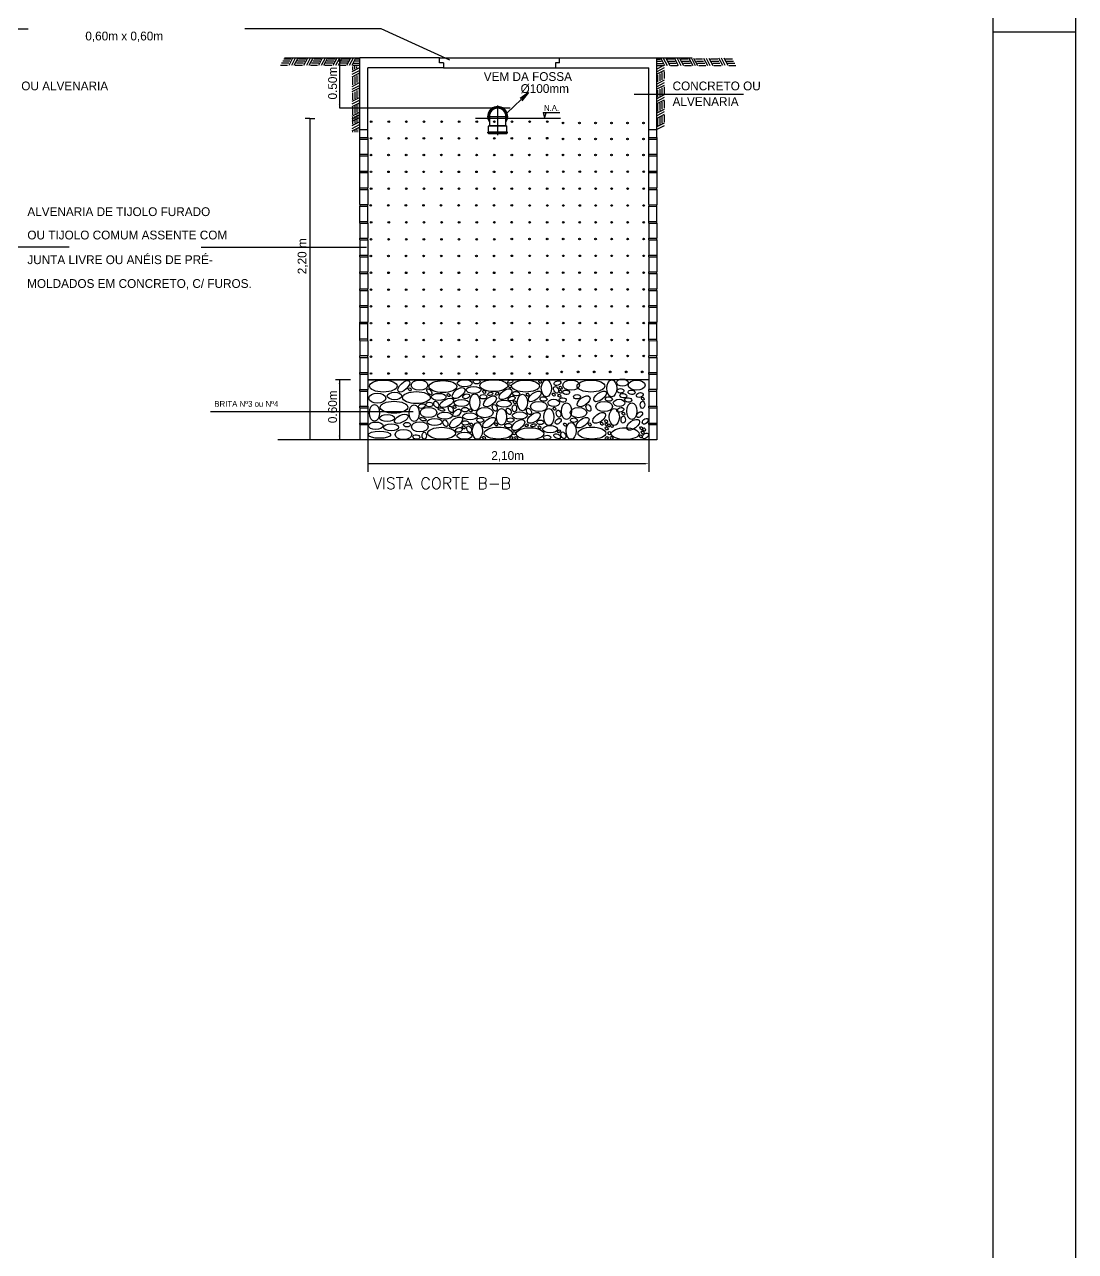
# Model space of a CAD drawing. Header units: millimetres. Extents: x 1111 to 1959, y -391 to -319.
# Drawn here: x 1503.47 to 1513, y -379.76 to -368.62 of the extents above; entities that cross this region are included whole.
import ezdxf

# ---------------------------------------------------------------- set-up
doc = ezdxf.new("R2010")
doc.units = ezdxf.units.MM
for name, pattern in [('CENTER', [2, 1.25, -0.25, 0.25, -0.25]), ('CONTINU', [0]), ('HIDDEN2', [4.7625, 3.175, -1.5875]), ('HIDDENX2', [0.75, 0.5, -0.25]), ('LS', [0.5, 0.25, -0.25])]:
    doc.linetypes.add(name, pattern=pattern)
for name, color, linetype in [('a-pem-08', 8, 'Continuous'), ('ALV', 5, 'Continuous'), ('CARIMBO', 2, 'Continuous'), ('CERCAD-1', 1, 'Continuous'), ('CERCAD-2', 7, 'Continuous'), ('CONEXAO_ESGOTO', 6, 'Continuous'), ('DETALLHES_CAIXAS', 3, 'Continuous'), ('GROSSA', 3, 'Continuous'), ('LINHA_SIMETRIA', 8, 'LS'), ('Peças sanitárias', 1, 'Continuous'), ('PORTAS', 2, 'Continuous'), ('TEXTO0', 7, 'Continuous'), ('TXT_0', 7, 'Continuous'), ('TXT_1', 2, 'Continuous')]:
    doc.layers.add(name, color=color, linetype=linetype)
doc.styles.add('ADITIVOCAD', font='ROMANS.shx')

# ---------------------------------------------------------------- blocks, each defined once
blk = doc.blocks.new('A$C70FF6A4E')
at = {"color": 8}
blk.add_circle((0.01, 0.01), 0.01, dxfattribs=at)
blk = doc.blocks.new('A$C423523D7')
at = {"color": 8}
for centre in [(-1.182, 0.177), (-0.962, 0.177), (-0.742, 0.177), (-0.522, 0.177), (-0.083, 0.177), (0.138, 0.177), (0.358, 0.177)]:
    blk.add_circle(centre, 0.01, dxfattribs=at)
blk.add_blockref('A$C70FF6A4E', (-0.312, 0.167))
blk = doc.blocks.new('A$C49C011D1')
blk.add_blockref('A$C423523D7', (1.192, -0.167))
blk = doc.blocks.new('A$C32DA5A29')
blk.add_blockref('A$C49C011D1', (0, 0))
blk = doc.blocks.new('A$C4F476D9A')
at = {"layer": 'Peças sanitárias', "linetype": 'CENTER'}
blk.add_solid([(0.083, 0.25), (0, 0.25), (0.042, 0)], dxfattribs=at)
blk = doc.blocks.new('A$C71DC0D8D')
blk.add_blockref('A$C4F476D9A', (0, 0))
blk = doc.blocks.new('A$C7BE56E5E')
blk.add_blockref('A$C71DC0D8D', (0, 0))
blk = doc.blocks.new('A$C667A0BA7')
at = {"rotation": 270}
blk.add_blockref('A$C7BE56E5E', (0, 0.083), dxfattribs=at)
blk = doc.blocks.new('A$C64D957A7')
at = {"rotation": 180}
blk.add_blockref('A$C667A0BA7', (0.25, 0.083), dxfattribs=at)
blk = doc.blocks.new('A$C1E29288D')
at = {"rotation": 90}
blk.add_blockref('A$C64D957A7', (0.083, 0), dxfattribs=at)
blk = doc.blocks.new('A$C61DD6B29')
at = {"xscale": 0.5, "yscale": 0.5, "zscale": 0.5, "rotation": 90}
blk.add_blockref('A$C64D957A7', (0.042, 0), dxfattribs=at)
blk = doc.blocks.new('A$C22A138B2')
at = {"color": 8}
blk.add_circle((0.01, 0.01), 0.01, dxfattribs=at)
blk = doc.blocks.new('A$C659C1EAA')
at = {"rotation": 180}
blk.add_blockref('A$C1E29288D', (0.083, 0.25), dxfattribs=at)
blk = doc.blocks.new('A$C11321B0A')
blk.add_line((0, 0), (0.089, 0))
blk = doc.blocks.new('A$C52C8562B')
at = {"color": 8}
for centre in [(0.05, 0.05), (1.15, 0.051), (2.25, 0.05), (3.35, 0.05), (5.55, 0.05), (6.65, 0.05), (7.75, 0.05), (8.847, 0.05), (9.952, 0.057), (11.053, 0.058)]:
    blk.add_circle(centre, 0.05, dxfattribs=at)
at = {"xscale": 5, "yscale": 5, "zscale": 5}
blk.add_blockref('A$C70FF6A4E', (4.4, 0), dxfattribs=at)
blk = doc.blocks.new('A$C38BB160F')
blk.add_blockref('A$C52C8562B', (0, 0))
blk = doc.blocks.new('A$C335C0337')
blk.add_line((0, 0.092), (0.048, 0))
blk = doc.blocks.new('A$C67143AF9')
blk.add_line((0, 0.081), (0.089, 0.081))
for p in [(0.013, 0.055), (0.027, 0.029), (0.041, 0)]:
    blk.add_blockref('A$C11321B0A', p)
blk = doc.blocks.new('A$C104B1F9D')
blk.add_blockref('A$C67143AF9', (0, 0))
blk = doc.blocks.new('A$C023C7444')
blk.add_blockref('A$C104B1F9D', (0, 0))
blk = doc.blocks.new('A$C48E47462')
blk.add_blockref('A$C023C7444', (0, 0))
blk = doc.blocks.new('A$C521C59AA')
blk.add_line((0, 0.092), (0.048, 0))
for p in [(0.031, 0), (0.065, 0)]:
    blk.add_blockref('A$C335C0337', p)
blk = doc.blocks.new('A$C130C3C6E')
blk.add_blockref('A$C521C59AA', (0, 0))
blk = doc.blocks.new('A$C38B56679')
blk.add_line((0, 0.094), (0.048, 0.002))
for p in [(0.033, 0), (0.065, 0.002)]:
    blk.add_blockref('A$C335C0337', p)
blk = doc.blocks.new('A$C310479E9')
at = {"layer": 'GROSSA', "linetype": 'Continuous', "ltscale": 5}
for p, q in [((0, 0.028), (0.073, 0.028)), ((0, 0.003), (0.083, 0.003)), ((0.001, 0.081), (0.045, 0.081)), ((0.001, 0.054), (0.057, 0.054)), ((0.046, 0.094), (0.094, 0.002)), ((0.079, 0.095), (0.127, 0.002)), ((0.126, 0.083), (0.215, 0.083)), ((0.398, 0.094), (0.446, 0.002))]:
    blk.add_line(p, q, dxfattribs=at)
for name, p in [('A$C335C0337', (0.112, 0.002)), ('A$C11321B0A', (0.14, 0.057)), ('A$C11321B0A', (0.153, 0.031)), ('A$C11321B0A', (0.167, 0.002)), ('A$C38B56679', (0.217, 0)), ('A$C67143AF9', (0.302, 0.002)), ('A$C335C0337', (0.429, 0.002)), ('A$C335C0337', (0.463, 0.002)), ('A$C104B1F9D', (0.48, 0.002)), ('A$C521C59AA', (0.583, 0.002)), ('A$C023C7444', (0.67, 0.002)), ('A$C130C3C6E', (0.769, 0.003)), ('A$C48E47462', (0.856, 0.002))]:
    blk.add_blockref(name, p, dxfattribs=at)
blk = doc.blocks.new('A$C42AA328A')
at = {"layer": 'PORTAS', "ltscale": 0.1}
for p, q in [((0, 0.176), (0.045, 0)), ((0, 0.176), (0.523, 0.176)), ((0.045, 0), (0.096, 0.171))]:
    blk.add_line(p, q, dxfattribs=at)
at = {"color": 2}
blk.add_text('N.A.', height=0.1831, dxfattribs=at).set_placement((0.027, 0.23))
blk = doc.blocks.new('*U145', base_point=(3423.3766, -18.2822))
at = {"linetype": 'Continuous'}
for p, q in [((3423.4309, -18.2322), (3423.3766, -18.2322)), ((3423.4309, -18.2322), (3423.4359, -18.2272)), ((3423.4309, -18.3322), (3423.4309, -18.2322)), ((3423.4359, -18.2272), (3423.4359, -18.3372)), ((3423.4709, -18.2272), (3423.4359, -18.2272)), ((3423.4709, -18.2222), (3423.4709, -18.2272)), ((3423.4759, -18.2222), (3423.4709, -18.2222)), ((3423.4709, -18.2272), (3423.4709, -18.3372)), ((3423.4759, -18.2272), (3423.4759, -18.2222)), ((3423.4809, -18.2272), (3423.4759, -18.2272)), ((3423.4759, -18.2272), (3423.4759, -18.3372)), ((3423.4809, -18.2272), (3423.4809, -18.3372)), ((3423.3766, -18.3322), (3423.4309, -18.3322)), ((3423.4309, -18.3322), (3423.4359, -18.3372)), ((3423.4709, -18.3372), (3423.4359, -18.3372)), ((3423.4709, -18.3422), (3423.4709, -18.3372)), ((3423.4759, -18.3422), (3423.4709, -18.3422)), ((3423.4759, -18.3372), (3423.4759, -18.3422)), ((3423.4809, -18.3372), (3423.4759, -18.3372)), ((3423.4809, -18.3372), (3423.4759, -18.3372))]:
    blk.add_line(p, q, dxfattribs=at)
for radius, start, end in [(0.06, 56.44269, 303.55731), (0.055, 65.38002, 294.61998), (0.05, 90, 270)]:
    blk.add_arc((3423.3766, -18.2822), radius, start, end, dxfattribs=at)
at = {"layer": 'LINHA_SIMETRIA'}
for p, q in [((3423.3766, -18.3451), (3423.3766, -18.2193)), ((3423.4902, -18.2822), (3423.311, -18.2822))]:
    blk.add_line(p, q, dxfattribs=at)

msp = doc.modelspace()

# ---------------------------------------------------------------- linework, layer by layer
for p, q in [((1507.232, -368.97), (1507.232, -368.926)), ((1507.232, -368.926), (1508.321, -368.926)), ((1507.268, -368.97), (1507.232, -368.97)), ((1507.268, -368.97), (1507.268, -369.016)), ((1508.285, -368.97), (1508.285, -369.016)), ((1508.321, -368.97), (1508.285, -368.97)), ((1508.321, -368.97), (1508.321, -368.926)), ((1508.321, -368.926), (1508.321, -368.926)), ((1507.268, -369.016), (1508.285, -369.016))]:
    msp.add_line(p, q)
at = {"color": 130}
msp.add_line((1508.328, -369.475), (1507.559, -369.475), dxfattribs=at)
at = {"color": 8}
for p, q in [((1506.509, -369.662), (1506.509, -369.647)), ((1506.583, -371.847), (1508.326, -371.847))]:
    msp.add_line(p, q, dxfattribs=at)
for centre in [(1508.049, -371.638), (1508.208, -371.638), (1508.049, -371.79), (1508.208, -371.79)]:
    msp.add_circle(centre, 0.00726, dxfattribs=at)
at = {"layer": 'a-pem-08'}
msp.add_line((1506.323, -369.379), (1507.873, -369.379), dxfattribs=at)
at = {"layer": 'ALV', "linetype": 'CONTINU'}
msp.add_line((1509.203, -372.391), (1505.765, -372.391), dxfattribs=at)
at = {"layer": 'CARIMBO'}
for p, q in [((1507.841, -369.427), (1508.038, -369.241)), ((1508.038, -369.241), (1507.962, -369.295)), ((1508.038, -369.241), (1507.979, -369.316))]:
    msp.add_line(p, q, dxfattribs=at)
at = {"layer": 'CERCAD-1'}
msp.add_lwpolyline([(1512.251, -390.141), (1449.251, -390.141), (1449.251, -347.241), (1512.251, -347.241)], close=True, dxfattribs=at)
at = {"layer": 'CERCAD-2'}
for p, q in [((1513.001, -346.491), (1513.001, -390.891)), ((1513.001, -368.691), (1512.251, -368.691))]:
    msp.add_line(p, q, dxfattribs=at)
at = {"layer": 'DETALLHES_CAIXAS'}
for p, q in [((1507.232, -368.926), (1506.509, -368.926)), ((1506.509, -369.574), (1506.509, -368.926)), ((1508.321, -368.926), (1509.203, -368.926)), ((1509.203, -369.574), (1509.203, -368.926)), ((1506.581, -369.574), (1506.581, -369.016)), ((1507.268, -369.016), (1506.581, -369.016)), ((1508.285, -369.016), (1509.131, -369.016)), ((1509.131, -369.574), (1509.131, -369.016)), ((1506.581, -369.574), (1506.581, -369.476)), ((1506.509, -369.574), (1506.581, -369.574)), ((1509.131, -369.574), (1509.203, -369.574))]:
    msp.add_line(p, q, dxfattribs=at)
at = {"layer": 'GROSSA', "linetype": 'Continuous', "ltscale": 5}
for p, q in [((1505.826, -368.926), (1506.507, -368.926)), ((1508.268, -368.926), (1509.524, -368.926)), ((1509.204, -368.975), (1509.258, -368.975)), ((1509.205, -368.937), (1509.237, -368.937)), ((1509.205, -368.956), (1509.246, -368.956)), ((1509.239, -368.927), (1509.273, -368.994)), ((1509.262, -368.927), (1509.297, -368.994)), ((1509.296, -368.935), (1509.361, -368.935)), ((1509.494, -368.927), (1509.529, -368.994)), ((1506.438, -369.049), (1506.507, -369.014)), ((1506.438, -369.097), (1506.505, -369.062)), ((1506.444, -369.037), (1506.444, -369.003)), ((1506.463, -369.027), (1506.463, -369.002)), ((1506.482, -369.018), (1506.482, -369.003)), ((1509.205, -368.994), (1509.266, -368.994)), ((1509.205, -369.024), (1509.251, -369)), ((1509.205, -369.071), (1509.272, -369.036)), ((1509.206, -369.341), (1509.272, -369.306)), ((1506.438, -369.367), (1506.505, -369.332)), ((1506.446, -369.379), (1506.446, -369.372)), ((1506.465, -369.379), (1506.465, -369.362)), ((1506.484, -369.379), (1506.484, -369.352)), ((1506.505, -369.379), (1506.505, -369.342)), ((1506.438, -369.501), (1506.505, -369.466)), ((1506.446, -369.513), (1506.446, -369.506)), ((1506.465, -369.513), (1506.465, -369.496)), ((1506.484, -369.513), (1506.484, -369.487)), ((1506.505, -369.513), (1506.505, -369.477)), ((1509.205, -369.573), (1509.272, -369.538)), ((1509.213, -369.538), (1509.213, -369.474)), ((1506.439, -369.588), (1506.505, -369.553)), ((1506.446, -369.6), (1506.446, -369.593)), ((1506.465, -369.6), (1506.465, -369.583)), ((1506.485, -369.6), (1506.485, -369.574)), ((1506.505, -369.6), (1506.505, -369.564))]:
    msp.add_line(p, q, dxfattribs=at)
at = {"layer": 'PORTAS', "ltscale": 0.1}
for p, q in [((1502.26, -368.661), (1503.498, -368.661)), ((1506.702, -368.661), (1505.464, -368.661)), ((1507.325, -368.947), (1506.702, -368.661)), ((1508.998, -369.256), (1509.989, -369.256)), ((1503.87, -370.643), (1502.371, -370.643)), ((1505.07, -370.643), (1506.57, -370.643)), ((1505.155, -372.134), (1506.991, -372.134))]:
    msp.add_line(p, q, dxfattribs=at)
at = {"layer": 'TEXTO0', "color": 8}
msp.add_line((1509.131, -371.847), (1506.581, -371.847), dxfattribs=at)
for centre in [(1508.352, -369.516), (1508.501, -369.516), (1508.647, -369.516), (1508.647, -369.516), (1508.647, -369.516), (1508.792, -369.516), (1508.792, -369.516), (1508.937, -369.516), (1508.937, -369.516), (1509.082, -369.516), (1508.352, -369.661), (1508.501, -369.661), (1508.647, -369.661), (1508.647, -369.661), (1508.647, -369.661), (1508.792, -369.661), (1508.792, -369.661), (1508.937, -369.661), (1508.937, -369.661), (1509.082, -369.661), (1506.609, -369.807), (1506.769, -369.807), (1506.929, -369.807), (1507.089, -369.807), (1507.408, -369.807), (1507.568, -369.807), (1507.728, -369.807), (1507.887, -369.807), (1508.047, -369.806), (1508.207, -369.806), (1508.352, -369.806), (1508.501, -369.806), (1508.647, -369.806), (1508.647, -369.806), (1508.647, -369.806), (1508.792, -369.806), (1508.792, -369.806), (1508.937, -369.806), (1508.937, -369.806), (1509.082, -369.806), (1507.886, -369.961), (1508.049, -369.959), (1508.209, -369.959), (1508.354, -369.959), (1508.504, -369.959), (1508.649, -369.959), (1508.649, -369.959), (1508.649, -369.959), (1508.794, -369.959), (1508.794, -369.959), (1508.939, -369.959), (1508.939, -369.959), (1509.084, -369.959), (1507.887, -370.112), (1508.049, -370.112), (1508.208, -370.112), (1508.354, -370.112), (1508.503, -370.112), (1508.648, -370.112), (1508.648, -370.112), (1508.648, -370.112), (1508.793, -370.112), (1508.793, -370.112), (1508.938, -370.112), (1508.938, -370.112), (1509.084, -370.112), (1507.887, -370.264), (1508.049, -370.265), (1508.209, -370.265), (1508.354, -370.265), (1508.504, -370.265), (1508.649, -370.265), (1508.649, -370.265), (1508.649, -370.265), (1508.794, -370.265), (1508.794, -370.265), (1508.939, -370.265), (1508.939, -370.265), (1509.084, -370.265), (1508.049, -370.417), (1508.208, -370.417), (1508.354, -370.417), (1508.503, -370.417), (1508.648, -370.417), (1508.648, -370.417), (1508.648, -370.417), (1508.793, -370.417), (1508.793, -370.417), (1508.938, -370.417), (1508.938, -370.417), (1509.084, -370.417), (1507.887, -370.569), (1508.048, -370.57), (1508.208, -370.57), (1508.353, -370.57), (1508.502, -370.57), (1508.647, -370.57), (1508.647, -370.57), (1508.647, -370.57), (1508.793, -370.57), (1508.793, -370.57), (1508.938, -370.57), (1508.938, -370.57), (1509.083, -370.57), (1507.887, -370.722), (1508.049, -370.722), (1508.209, -370.722), (1508.354, -370.722), (1508.504, -370.722), (1508.649, -370.722), (1508.649, -370.722), (1508.649, -370.722), (1508.794, -370.722), (1508.794, -370.722), (1508.939, -370.722), (1508.939, -370.722), (1509.084, -370.722), (1507.887, -370.874), (1508.048, -370.875), (1508.208, -370.875), (1508.353, -370.875), (1508.502, -370.875), (1508.647, -370.875), (1508.647, -370.875), (1508.647, -370.875), (1508.792, -370.875), (1508.792, -370.875), (1508.938, -370.875), (1508.938, -370.875), (1509.083, -370.875), (1507.887, -371.026), (1508.049, -371.027), (1508.209, -371.027), (1508.354, -371.027), (1508.504, -371.027), (1508.649, -371.027), (1508.649, -371.027), (1508.649, -371.027), (1508.794, -371.027), (1508.794, -371.027), (1508.939, -371.027), (1508.939, -371.027), (1509.084, -371.027), (1508.049, -371.18), (1508.209, -371.18), (1508.354, -371.18), (1508.504, -371.18), (1508.649, -371.18), (1508.649, -371.18), (1508.649, -371.18), (1508.794, -371.18), (1508.794, -371.18), (1508.939, -371.18), (1508.939, -371.18), (1509.084, -371.18), (1508.049, -371.333), (1508.209, -371.332), (1508.354, -371.332), (1508.504, -371.332), (1508.649, -371.332), (1508.649, -371.332), (1508.649, -371.332), (1508.794, -371.332), (1508.794, -371.332), (1508.939, -371.332), (1508.939, -371.332), (1509.084, -371.332), (1508.049, -371.485), (1508.208, -371.485), (1508.354, -371.485), (1508.503, -371.485), (1508.648, -371.485), (1508.648, -371.485), (1508.648, -371.485), (1508.793, -371.485), (1508.793, -371.485), (1508.938, -371.485), (1508.938, -371.485), (1509.084, -371.485), (1508.354, -371.63), (1508.503, -371.63), (1508.648, -371.63), (1508.648, -371.63), (1508.648, -371.63), (1508.793, -371.63), (1508.793, -371.63), (1508.938, -371.63), (1508.938, -371.63), (1509.084, -371.63), (1508.34, -371.775), (1508.489, -371.775), (1508.635, -371.775), (1508.635, -371.775), (1508.635, -371.775), (1508.78, -371.775), (1508.78, -371.775), (1508.925, -371.775), (1508.925, -371.775), (1509.07, -371.775)]:
    msp.add_circle(centre, 0.00726, dxfattribs=at)
for centre, major_axis, ratio in [((1506.722, -371.904), (0.126, 0), 0.428568), ((1506.908, -371.906), (0.0493, 0.0469), 0.470562), ((1507.05, -371.896), (0.0761, 0), 0.604603), ((1507.262, -371.908), (0.126, 0), 0.428568), ((1507.46, -371.878), (0.0681, 0), 0.470562), ((1507.568, -371.864), (0.032, 0), 0.6243), ((1507.724, -371.899), (0.126, 0), 0.428568), ((1507.874, -371.863), (-0.0235, -0.0078), 0.526659), ((1508.012, -371.904), (-0.126, 0), 0.428568), ((1508.145, -371.865), (-0.0095, 0.0126), 0.720979), ((1508.201, -371.924), (0, 0.0761), 0.604603), ((1508.301, -371.877), (-0.0304, -0.0101), 0.6243), ((1508.426, -371.896), (0.0761, 0), 0.604603), ((1508.605, -371.904), (-0.126, 0), 0.428568), ((1508.794, -371.924), (0, 0.0761), 0.604603), ((1508.891, -371.872), (-0.0528, 0), 0.606527), ((1509.02, -371.896), (0.0761, 0), 0.604603), ((1506.667, -372.014), (0.0761, 0), 0.604603), ((1506.824, -371.994), (0.0661, 0), 0.515142), ((1507.022, -372.008), (0.126, 0), 0.428568), ((1506.961, -371.934), (0.0095, -0.0126), 0.720979), ((1507.138, -371.955), (0.0188, -0.025), 0.518695), ((1507.224, -372.002), (0.0681, 0), 0.470562), ((1507.314, -371.986), (0.0095, -0.0126), 0.720979), ((1507.405, -371.967), (0.0545, 0.0408), 0.520687), ((1507.474, -371.997), (0.0304, 0.0101), 0.6243), ((1507.541, -371.939), (0.0681, 0), 0.470562), ((1507.552, -372.051), (0, -0.0761), 0.604603), ((1507.629, -372.001), (0.032, 0), 0.6243), ((1507.637, -371.956), (0.0095, -0.0126), 0.720979), ((1507.689, -372.042), (0.0545, 0.0408), 0.520687), ((1507.692, -371.975), (0.0235, 0.0078), 0.526659), ((1507.754, -371.974), (0.0111, 0.0111), 0.720979), ((1507.83, -371.978), (0.0545, 0.0408), 0.520687), ((1507.868, -371.906), (-0.0095, 0.0126), 0.720979), ((1507.926, -371.973), (-0.0319, 0.0028), 0.6243), ((1507.983, -372.052), (0, 0.0761), 0.604603), ((1508.032, -371.983), (-0.0095, 0.0126), 0.720979), ((1508.095, -371.998), (-0.0545, -0.0408), 0.470562), ((1508.268, -371.981), (-0.0095, 0.0126), 0.720979), ((1508.289, -371.938), (-0.014, 0.0288), 0.6243), ((1508.319, -371.992), (-0.0095, 0.0126), 0.720979), ((1508.33, -371.919), (-0.0095, 0.0126), 0.720979), ((1508.329, -371.955), (-0.0095, 0.0126), 0.720979), ((1508.38, -371.96), (-0.0319, 0.0028), 0.6243), ((1508.479, -372.001), (0.032, 0), 0.6243), ((1508.539, -372.042), (0.0545, 0.0408), 0.520687), ((1508.688, -371.998), (-0.0545, -0.0408), 0.470562), ((1508.873, -371.947), (-0.0319, 0.0028), 0.6243), ((1508.899, -371.991), (-0.0319, 0.0028), 0.6243), ((1508.974, -371.96), (-0.0319, 0.0028), 0.6243), ((1509.048, -371.985), (-0.0304, -0.0101), 0.6243), ((1506.642, -372.146), (0, -0.0761), 0.604603), ((1506.818, -372.096), (0.126, 0), 0.428568), ((1507.002, -372.15), (0, -0.0761), 0.604603), ((1507.071, -372.085), (0.0304, 0.0101), 0.6243), ((1507.132, -372.144), (0.0761, 0), 0.604603), ((1507.139, -372.071), (0.032, 0), 0.6243), ((1507.202, -372.07), (0.014, -0.0288), 0.6243), ((1507.297, -372.056), (0.0609, 0.0304), 0.470562), ((1507.334, -372.115), (0.014, -0.0288), 0.6243), ((1507.368, -372.093), (0.0095, -0.0126), 0.720979), ((1507.431, -372.057), (0.0681, 0), 0.470562), ((1507.464, -372.118), (0.032, 0), 0.6243), ((1507.643, -372.145), (0.0761, 0), 0.604603), ((1507.733, -372.102), (0.014, -0.0288), 0.6243), ((1507.816, -372.064), (0.0681, 0), 0.470562), ((1507.859, -372.133), (-0.014, 0.0288), 0.6243), ((1507.886, -372.017), (-0.0304, -0.0101), 0.6243), ((1507.911, -372.106), (-0.0007, -0.032), 0.6243), ((1507.914, -372.051), (-0.0095, 0.0126), 0.720979), ((1508.043, -372.133), (-0.014, 0.0288), 0.6243), ((1508.132, -372.089), (-0.0761, 0), 0.604603), ((1508.175, -372.022), (-0.0319, 0.0028), 0.6243), ((1508.268, -372.056), (-0.0528, 0), 0.606527), ((1508.275, -372.11), (-0.0095, 0.0126), 0.720979), ((1508.35, -372.03), (-0.0319, 0.0028), 0.6243), ((1508.383, -372.131), (0, -0.0761), 0.604603), ((1508.493, -372.145), (0.0761, 0), 0.604603), ((1508.583, -372.102), (0.014, -0.0288), 0.6243), ((1508.726, -372.089), (-0.0761, 0), 0.604603), ((1508.768, -372.022), (-0.0319, 0.0028), 0.6243), ((1508.861, -372.056), (-0.0528, 0), 0.606527), ((1508.872, -372.12), (-0.0304, -0.0101), 0.6243), ((1508.943, -372.03), (-0.0319, 0.0028), 0.6243), ((1508.977, -372.131), (0, -0.0761), 0.604603), ((1509.073, -372.074), (-0.0007, -0.032), 0.6243), ((1509.076, -372.019), (-0.0095, 0.0126), 0.720979), ((1506.756, -372.194), (0.0681, 0), 0.470562), ((1506.885, -372.201), (0.0609, 0.0304), 0.470562), ((1507.188, -372.23), (0.0681, 0), 0.470562), ((1507.28, -372.173), (0.0681, 0), 0.470562), ((1507.285, -372.241), (0.014, -0.0288), 0.6243), ((1507.381, -372.234), (0.0545, 0.0408), 0.520687), ((1507.508, -372.179), (0.0681, 0), 0.470562), ((1507.514, -372.125), (0.0095, -0.0126), 0.720979), ((1507.601, -372.213), (0.0319, -0.0028), 0.6243), ((1507.681, -372.236), (0.0545, 0.0408), 0.470562), ((1507.793, -372.183), (0, -0.0761), 0.604603), ((1507.875, -372.212), (-0.032, 0), 0.6243), ((1507.946, -372.257), (-0.0545, -0.0408), 0.520687), ((1507.96, -372.171), (-0.0681, 0), 0.470562), ((1508.087, -372.193), (-0.0545, -0.0408), 0.520687), ((1508.147, -372.233), (-0.032, 0), 0.6243), ((1508.224, -372.184), (0, 0.0761), 0.604603), ((1508.308, -372.223), (-0.0238, -0.0214), 0.6243), ((1508.312, -372.154), (-0.0078, 0.0311), 0.6243), ((1508.451, -372.213), (0.0319, -0.0028), 0.6243), ((1508.53, -372.236), (0.0545, 0.0408), 0.470562), ((1508.68, -372.193), (-0.0545, -0.0408), 0.520687), ((1508.743, -372.224), (0.0095, -0.0126), 0.720979), ((1508.817, -372.184), (0, 0.0761), 0.604603), ((1508.898, -372.209), (-0.0007, -0.032), 0.6243), ((1508.9, -372.155), (-0.0095, 0.0126), 0.720979), ((1508.988, -372.255), (-0.0545, -0.0408), 0.520687), ((1509.046, -372.163), (-0.0238, -0.0214), 0.6243), ((1509.098, -372.223), (-0.0238, -0.0214), 0.6243), ((1506.687, -372.346), (0.102, 0), 0.31339), ((1506.653, -372.264), (0.0661, 0), 0.515142), ((1506.792, -372.278), (0.0681, 0), 0.470562), ((1506.904, -372.343), (0.0761, 0), 0.604603), ((1506.936, -372.254), (0.032, 0), 0.6243), ((1507.052, -372.274), (0.0761, 0), 0.604603), ((1507.093, -372.355), (0, -0.032), 0.6243), ((1507.25, -372.332), (0.126, 0), 0.428568), ((1507.407, -372.301), (0.0304, 0.0101), 0.6243), ((1507.458, -372.355), (0.0681, 0), 0.470562), ((1507.465, -372.238), (0.032, 0), 0.6243), ((1507.451, -372.278), (0.0095, -0.0126), 0.720979), ((1507.5, -372.296), (0.014, -0.0288), 0.6243), ((1507.521, -372.254), (0.0095, -0.0126), 0.720979), ((1507.575, -372.311), (0, -0.0761), 0.604603), ((1507.764, -372.331), (0.126, 0), 0.428568), ((1507.744, -372.252), (0.0095, -0.0126), 0.720979), ((1507.855, -372.263), (-0.032, 0), 0.6243), ((1507.909, -372.332), (0.0031, -0.0154), 0.720979), ((1508.052, -372.336), (-0.126, 0), 0.428568), ((1508.022, -372.261), (-0.0111, -0.0111), 0.720979), ((1508.084, -372.26), (-0.0235, -0.0078), 0.526659), ((1508.139, -372.278), (-0.0095, 0.0126), 0.720979), ((1508.235, -372.295), (-0.0681, 0), 0.470562), ((1508.316, -372.314), (-0.0111, -0.0111), 0.720979), ((1508.354, -372.35), (-0.014, 0.0288), 0.6243), ((1508.37, -372.254), (0.0095, -0.0126), 0.720979), ((1508.425, -372.311), (0, -0.0761), 0.604603), ((1508.614, -372.331), (0.126, 0), 0.428568), ((1508.594, -372.252), (0.0095, -0.0126), 0.720979), ((1508.704, -372.246), (0.0095, -0.0126), 0.720979), ((1508.746, -372.253), (0.0095, -0.0126), 0.720979), ((1508.747, -372.288), (0.0095, -0.0126), 0.720979), ((1508.768, -372.261), (0.0095, -0.0126), 0.720979), ((1508.773, -372.332), (0.0031, -0.0154), 0.720979), ((1508.795, -372.265), (0.0095, -0.0126), 0.720979), ((1508.916, -372.336), (-0.126, 0), 0.428568), ((1509.063, -372.287), (0.0095, -0.0126), 0.720979), ((1509.075, -372.327), (0.0095, -0.0126), 0.720979), ((1509.1, -372.356), (-0.0238, -0.0214), 0.6243), ((1509.087, -372.298), (0.0095, -0.0126), 0.720979), ((1507.021, -372.366), (0.0319, -0.0024), 0.6243), ((1507.635, -372.374), (-0.0095, 0.0126), 0.720979), ((1507.882, -372.376), (-0.0111, -0.0111), 0.720979), ((1507.927, -372.376), (-0.0095, 0.0126), 0.720979), ((1508.208, -372.37), (-0.032, 0), 0.6243), ((1508.299, -372.359), (-0.0293, 0.013), 0.6243), ((1508.747, -372.376), (-0.0111, -0.0111), 0.720979), ((1508.792, -372.376), (-0.0095, 0.0126), 0.720979), ((1509.058, -372.361), (0.0095, -0.0126), 0.720979)]:
    msp.add_ellipse(centre, major_axis=major_axis, ratio=ratio, dxfattribs=at)
for centre, major_axis, ratio, start_param, end_param in [((1507.249, -372.115), (-0.0293, 0.0085), 0.439701, -3.141592653589793, 3.141592653589793), ((1507.081, -372.205), (-0.0293, 0.0085), 0.439701, -3.141592653589793, 3.141592653589793), ((1507.389, -372.148), (0.0328, 0.0281), 0.5818, -1.570796, 4.712389)]:
    msp.add_ellipse(centre, major_axis=major_axis, ratio=ratio, start_param=start_param, end_param=end_param, dxfattribs=at)
at = {"layer": 'TXT_0', "linetype": 'ByBlock'}
for p, q in [((1506.323, -368.926), (1506.323, -369.379)), ((1506.055, -369.476), (1506.012, -369.476)), ((1506.055, -369.476), (1506.055, -372.391)), ((1506.055, -369.476), (1506.099, -369.476)), ((1506.424, -371.847), (1506.289, -371.847)), ((1506.323, -371.847), (1506.323, -372.391)), ((1506.581, -372.391), (1506.581, -372.681)), ((1509.131, -372.391), (1509.131, -372.608)), ((1509.094, -372.608), (1506.581, -372.608)), ((1509.131, -372.608), (1509.131, -372.681))]:
    msp.add_line(p, q, dxfattribs=at)
at = {"layer": 'TXT_0', "linetype": 'HIDDEN2', "ltscale": 0.5}
for p, q in [((1506.509, -369.647), (1506.509, -369.574)), ((1506.509, -369.647), (1506.581, -369.647)), ((1506.581, -369.647), (1506.581, -369.574)), ((1506.581, -369.647), (1506.581, -369.662)), ((1509.131, -369.647), (1509.131, -369.574)), ((1509.131, -369.647), (1509.203, -369.647)), ((1509.131, -369.662), (1509.131, -369.647)), ((1509.203, -369.647), (1509.203, -369.574)), ((1509.203, -369.647), (1509.203, -369.662)), ((1506.509, -369.8), (1506.509, -369.662)), ((1506.509, -369.662), (1506.581, -369.662)), ((1506.581, -369.662), (1506.581, -369.8)), ((1509.131, -369.8), (1509.131, -369.662)), ((1509.131, -369.662), (1509.203, -369.662)), ((1509.203, -369.662), (1509.203, -369.8)), ((1506.509, -369.8), (1506.509, -369.772)), ((1506.509, -369.814), (1506.509, -369.8)), ((1506.509, -369.8), (1506.581, -369.8)), ((1506.509, -369.953), (1506.509, -369.814)), ((1506.509, -369.814), (1506.581, -369.814)), ((1506.581, -369.772), (1506.581, -369.8)), ((1506.581, -369.8), (1506.581, -369.814)), ((1506.581, -369.814), (1506.581, -369.952)), ((1509.131, -369.8), (1509.131, -369.772)), ((1509.131, -369.814), (1509.131, -369.8)), ((1509.131, -369.8), (1509.203, -369.8)), ((1509.131, -369.814), (1509.203, -369.814)), ((1509.131, -369.953), (1509.131, -369.814)), ((1509.203, -369.772), (1509.203, -369.8)), ((1509.203, -369.8), (1509.203, -369.814)), ((1509.203, -369.814), (1509.203, -369.952)), ((1506.509, -369.967), (1506.509, -369.953)), ((1506.509, -369.953), (1506.581, -369.953)), ((1506.509, -370.105), (1506.509, -369.967)), ((1506.509, -369.967), (1506.581, -369.967)), ((1506.581, -369.953), (1506.581, -369.967)), ((1506.581, -369.967), (1506.581, -370.105)), ((1509.131, -369.953), (1509.203, -369.953)), ((1509.131, -369.967), (1509.131, -369.953)), ((1509.131, -370.105), (1509.131, -369.967)), ((1509.131, -369.967), (1509.203, -369.967)), ((1509.203, -369.953), (1509.203, -369.967)), ((1509.203, -369.967), (1509.203, -370.105)), ((1506.509, -370.12), (1506.509, -370.105)), ((1506.509, -370.105), (1506.581, -370.105)), ((1506.509, -370.257), (1506.509, -370.12)), ((1506.509, -370.12), (1506.581, -370.12)), ((1506.581, -370.12), (1506.581, -370.105)), ((1506.581, -370.12), (1506.581, -370.258)), ((1509.131, -370.105), (1509.203, -370.105)), ((1509.131, -370.12), (1509.131, -370.105)), ((1509.131, -370.12), (1509.203, -370.12)), ((1509.131, -370.257), (1509.131, -370.12)), ((1509.203, -370.12), (1509.203, -370.105)), ((1509.203, -370.12), (1509.203, -370.258)), ((1506.509, -370.257), (1506.509, -370.272)), ((1506.581, -370.258), (1506.509, -370.258)), ((1506.509, -370.411), (1506.509, -370.272)), ((1506.509, -370.272), (1506.581, -370.272)), ((1506.581, -370.272), (1506.581, -370.258)), ((1506.581, -370.411), (1506.581, -370.272)), ((1509.131, -370.257), (1509.203, -370.258)), ((1509.131, -370.257), (1509.131, -370.272)), ((1509.131, -370.411), (1509.131, -370.272)), ((1509.131, -370.272), (1509.203, -370.272)), ((1509.203, -370.272), (1509.203, -370.258)), ((1509.203, -370.411), (1509.203, -370.272)), ((1506.509, -370.425), (1506.509, -370.411)), ((1506.509, -370.411), (1506.581, -370.411)), ((1506.509, -370.425), (1506.509, -370.563)), ((1506.509, -370.425), (1506.581, -370.425)), ((1506.581, -370.425), (1506.581, -370.411)), ((1506.581, -370.411), (1506.581, -370.411)), ((1506.581, -370.425), (1506.581, -370.563)), ((1509.131, -370.411), (1509.203, -370.411)), ((1509.131, -370.425), (1509.131, -370.411)), ((1509.131, -370.425), (1509.131, -370.563)), ((1509.131, -370.425), (1509.203, -370.425)), ((1509.203, -370.411), (1509.203, -370.411)), ((1509.203, -370.425), (1509.203, -370.411)), ((1509.203, -370.425), (1509.203, -370.563)), ((1506.509, -370.578), (1506.509, -370.563)), ((1506.509, -370.563), (1506.581, -370.563)), ((1506.509, -370.578), (1506.509, -370.716)), ((1506.509, -370.578), (1506.581, -370.578)), ((1506.581, -370.578), (1506.581, -370.563)), ((1506.581, -370.578), (1506.581, -370.716)), ((1509.131, -370.563), (1509.203, -370.563)), ((1509.131, -370.578), (1509.131, -370.563)), ((1509.131, -370.578), (1509.131, -370.716)), ((1509.131, -370.578), (1509.203, -370.578)), ((1509.203, -370.578), (1509.203, -370.563)), ((1509.203, -370.578), (1509.203, -370.716)), ((1506.509, -370.731), (1506.509, -370.716)), ((1506.509, -370.716), (1506.581, -370.716)), ((1506.509, -370.731), (1506.509, -370.868)), ((1506.509, -370.731), (1506.581, -370.731)), ((1506.581, -370.716), (1506.581, -370.73)), ((1506.581, -370.731), (1506.581, -370.868)), ((1509.131, -370.716), (1509.203, -370.716)), ((1509.131, -370.731), (1509.131, -370.716)), ((1509.131, -370.731), (1509.131, -370.868)), ((1509.131, -370.731), (1509.203, -370.731)), ((1509.203, -370.716), (1509.203, -370.73)), ((1509.203, -370.731), (1509.203, -370.868)), ((1506.509, -370.883), (1506.509, -370.868)), ((1506.509, -370.868), (1506.581, -370.868)), ((1506.581, -370.883), (1506.581, -370.868)), ((1509.131, -370.868), (1509.203, -370.868)), ((1509.131, -370.883), (1509.131, -370.868)), ((1509.203, -370.883), (1509.203, -370.868)), ((1506.509, -370.883), (1506.509, -371.021)), ((1506.509, -370.883), (1506.581, -370.883)), ((1506.581, -370.883), (1506.581, -371.021)), ((1509.131, -370.883), (1509.131, -371.021)), ((1509.131, -370.883), (1509.203, -370.883)), ((1509.203, -370.883), (1509.203, -371.021)), ((1506.509, -371.035), (1506.509, -371.021)), ((1506.509, -371.021), (1506.581, -371.021)), ((1506.509, -371.035), (1506.509, -371.173)), ((1506.509, -371.035), (1506.581, -371.035)), ((1506.581, -371.035), (1506.581, -371.021)), ((1506.581, -371.035), (1506.581, -371.174)), ((1509.131, -371.021), (1509.203, -371.021)), ((1509.131, -371.035), (1509.131, -371.021)), ((1509.131, -371.035), (1509.131, -371.173)), ((1509.131, -371.035), (1509.203, -371.035)), ((1509.203, -371.035), (1509.203, -371.021)), ((1509.203, -371.035), (1509.203, -371.174)), ((1506.509, -371.187), (1506.509, -371.173)), ((1506.509, -371.173), (1506.581, -371.173)), ((1506.509, -371.187), (1506.509, -371.325)), ((1506.509, -371.187), (1506.581, -371.187)), ((1506.581, -371.173), (1506.581, -371.187)), ((1506.581, -371.187), (1506.581, -371.325)), ((1509.131, -371.187), (1509.131, -371.173)), ((1509.131, -371.173), (1509.203, -371.173)), ((1509.131, -371.187), (1509.131, -371.325)), ((1509.131, -371.187), (1509.203, -371.187)), ((1509.203, -371.173), (1509.203, -371.187)), ((1509.203, -371.187), (1509.203, -371.325)), ((1506.509, -371.339), (1506.509, -371.325)), ((1506.509, -371.325), (1506.581, -371.325)), ((1506.581, -371.339), (1506.509, -371.339)), ((1506.509, -371.477), (1506.509, -371.34)), ((1506.581, -371.339), (1506.581, -371.325)), ((1506.581, -371.477), (1506.581, -371.339)), ((1509.131, -371.339), (1509.131, -371.325)), ((1509.131, -371.325), (1509.203, -371.325)), ((1509.203, -371.339), (1509.131, -371.339)), ((1509.131, -371.477), (1509.131, -371.34)), ((1509.203, -371.339), (1509.203, -371.325)), ((1509.203, -371.477), (1509.203, -371.339)), ((1506.509, -371.491), (1506.509, -371.477)), ((1506.581, -371.477), (1506.509, -371.477)), ((1506.509, -371.491), (1506.509, -371.63)), ((1506.509, -371.491), (1506.581, -371.492)), ((1506.581, -371.477), (1506.581, -371.477)), ((1506.581, -371.492), (1506.581, -371.477)), ((1506.581, -371.492), (1506.581, -371.63)), ((1509.131, -371.477), (1509.203, -371.477)), ((1509.131, -371.491), (1509.131, -371.477)), ((1509.131, -371.491), (1509.131, -371.63)), ((1509.131, -371.491), (1509.203, -371.492)), ((1509.203, -371.477), (1509.203, -371.477)), ((1509.203, -371.492), (1509.203, -371.477)), ((1509.203, -371.492), (1509.203, -371.63)), ((1506.581, -371.629), (1506.508, -371.629)), ((1506.509, -371.644), (1506.509, -371.63)), ((1506.509, -371.644), (1506.509, -371.782)), ((1506.509, -371.644), (1506.581, -371.644)), ((1506.581, -371.644), (1506.581, -371.63)), ((1506.581, -371.644), (1506.581, -371.782)), ((1509.203, -371.629), (1509.131, -371.629)), ((1509.131, -371.644), (1509.131, -371.63)), ((1509.131, -371.644), (1509.203, -371.644)), ((1509.131, -371.644), (1509.131, -371.782)), ((1509.203, -371.644), (1509.203, -371.63)), ((1509.203, -371.644), (1509.203, -371.782)), ((1506.509, -371.797), (1506.509, -371.782)), ((1506.509, -371.782), (1506.581, -371.782)), ((1506.509, -371.797), (1506.509, -371.934)), ((1506.509, -371.797), (1506.581, -371.797)), ((1506.581, -371.782), (1506.581, -371.796)), ((1506.581, -371.797), (1506.581, -371.934)), ((1509.131, -371.782), (1509.203, -371.782)), ((1509.131, -371.797), (1509.131, -371.782)), ((1509.131, -371.797), (1509.131, -371.934)), ((1509.131, -371.797), (1509.203, -371.797)), ((1509.203, -371.782), (1509.203, -371.796)), ((1509.203, -371.797), (1509.203, -371.934)), ((1506.509, -371.949), (1506.509, -371.934)), ((1506.509, -371.934), (1506.581, -371.934)), ((1506.509, -371.949), (1506.509, -372.087)), ((1506.509, -371.949), (1506.581, -371.949)), ((1506.581, -371.949), (1506.581, -371.934)), ((1506.581, -372.087), (1506.581, -371.949)), ((1509.131, -371.949), (1509.131, -371.934)), ((1509.203, -371.934), (1509.131, -371.934)), ((1509.131, -371.949), (1509.131, -372.087)), ((1509.131, -371.949), (1509.203, -371.949)), ((1509.203, -371.949), (1509.203, -371.934)), ((1509.203, -372.087), (1509.203, -371.949)), ((1506.509, -372.101), (1506.509, -372.087)), ((1506.509, -372.087), (1506.581, -372.087)), ((1506.509, -372.101), (1506.509, -372.239)), ((1506.509, -372.101), (1506.581, -372.101)), ((1506.581, -372.087), (1506.581, -372.101)), ((1506.581, -372.101), (1506.581, -372.239)), ((1509.131, -372.087), (1509.203, -372.087)), ((1509.131, -372.101), (1509.131, -372.087)), ((1509.131, -372.101), (1509.131, -372.239)), ((1509.131, -372.101), (1509.203, -372.101)), ((1509.203, -372.087), (1509.203, -372.101)), ((1509.203, -372.101), (1509.203, -372.239)), ((1506.509, -372.253), (1506.509, -372.239)), ((1506.509, -372.239), (1506.581, -372.239)), ((1506.509, -372.253), (1506.509, -372.391)), ((1506.509, -372.253), (1506.581, -372.253)), ((1506.581, -372.239), (1506.581, -372.253)), ((1506.581, -372.253), (1506.581, -372.391)), ((1509.131, -372.239), (1509.203, -372.239)), ((1509.131, -372.253), (1509.131, -372.239)), ((1509.131, -372.253), (1509.131, -372.391)), ((1509.131, -372.253), (1509.203, -372.253)), ((1509.203, -372.239), (1509.203, -372.253)), ((1509.203, -372.253), (1509.203, -372.391))]:
    msp.add_line(p, q, dxfattribs=at)

# ---------------------------------------------------------------- block references
at = {"yscale": 0.7260000000002265}
for name, p, xscale, zscale in [('A$C310479E9', (1506.504, -368.996), -0.7259999999992033, 0.7260000000000002), ('A$C32DA5A29', (1506.602, -371.645), 0.7259999999992033, 0.7259999999992033), ('A$C22A138B2', (1507.88, -371.644), 0.7259999999992033, 0.7259999999992033), ('A$C22A138B2', (1507.88, -371.797), 0.7259999999992033, 0.7259999999992033)]:
    msp.add_blockref(name, p, dxfattribs=dict(at, xscale=xscale, zscale=zscale))
at = {"color": 8, "xscale": 0.7259999999992033, "yscale": 0.7260000000002265, "zscale": 0.7259999999992033}
msp.add_blockref('A$C32DA5A29', (1506.602, -371.797), dxfattribs=at)
at = {"xscale": 0.2904000000000906, "yscale": 0.2904000000000906, "zscale": 0.2904000000000906, "rotation": 90}
msp.add_blockref('A$C61DD6B29', (1506.617, -372.614), dxfattribs=at)
at = {"layer": 'CONEXAO_ESGOTO', "xscale": 1.5, "yscale": 1.5, "zscale": 1.5, "rotation": 269.9999999997916}
msp.add_blockref('*U145', (1507.759, -369.457), dxfattribs=at)
at = {"layer": 'GROSSA', "linetype": 'Continuous', "ltscale": 5, "xscale": 0.7259999999992033, "yscale": 0.7260000000002265, "zscale": 0.7259999999992033}
for name, p in [('A$C335C0337', (1509.286, -368.994)), ('A$C11321B0A', (1509.306, -368.954)), ('A$C11321B0A', (1509.315, -368.973)), ('A$C38B56679', (1509.363, -368.995)), ('A$C67143AF9', (1509.424, -368.994)), ('A$C335C0337', (1509.517, -368.994)), ('A$C335C0337', (1509.537, -368.994)), ('A$C104B1F9D', (1509.553, -368.994)), ('A$C521C59AA', (1509.628, -368.994)), ('A$C023C7444', (1509.691, -368.994)), ('A$C130C3C6E', (1509.764, -368.993)), ('A$C48E47462', (1509.826, -368.994)), ('A$C11321B0A', (1509.326, -368.994))]:
    msp.add_blockref(name, p, dxfattribs=at)
at = {"layer": 'GROSSA', "linetype": 'Continuous', "ltscale": 5, "xscale": 0.7260000000002265, "yscale": 0.7260000000002265, "zscale": 0.7260000000002265, "rotation": 90}
for name, p in [('A$C335C0337', (1506.505, -369.074)), ('A$C023C7444', (1506.505, -369.169)), ('A$C335C0337', (1509.272, -369.048)), ('A$C023C7444', (1509.272, -369.143)), ('A$C521C59AA', (1506.505, -369.232)), ('A$C521C59AA', (1509.272, -369.207)), ('A$C104B1F9D', (1509.272, -369.282)), ('A$C335C0337', (1506.505, -369.319)), ('A$C335C0337', (1506.505, -369.344)), ('A$C104B1F9D', (1506.505, -369.307)), ('A$C335C0337', (1509.272, -369.318)), ('A$C335C0337', (1509.272, -369.294)), ('A$C67143AF9', (1509.272, -369.411)), ('A$C335C0337', (1506.505, -369.453)), ('A$C104B1F9D', (1506.505, -369.441)), ('A$C38B56679', (1509.274, -369.472)), ('A$C335C0337', (1506.505, -369.478)), ('A$C335C0337', (1506.505, -369.565)), ('A$C335C0337', (1506.505, -369.54)), ('A$C104B1F9D', (1506.505, -369.528)), ('A$C335C0337', (1509.272, -369.549)), ('A$C11321B0A', (1509.232, -369.529)), ('A$C11321B0A', (1509.252, -369.519)), ('A$C11321B0A', (1509.272, -369.509))]:
    msp.add_blockref(name, p, dxfattribs=at)
at = {"layer": 'TEXTO0'}
for name, p, xscale, yscale, zscale in [('A$C38BB160F', (1506.604, -369.512), 0.1451999999990221, 0.1451999999990221, 0.1451999999990221), ('A$C52C8562B', (1506.603, -369.663), 0.1451999999990221, 0.1451999999990221, 0.1451999999990221), ('A$C70FF6A4E', (1507.241, -369.814), 0.7259999999992033, 0.7260000000002265, 0.7259999999992033), ('A$C423523D7', (1507.467, -370.088), 0.7259999999992033, 0.7260000000002265, 0.7259999999992033), ('A$C423523D7', (1507.469, -370.241), 0.7259999999992033, 0.7260000000002265, 0.7259999999992033), ('A$C423523D7', (1507.465, -370.393), 0.7259999999992033, 0.7260000000002265, 0.7259999999992033), ('A$C49C011D1', (1506.604, -370.425), 0.7259999999992033, 0.7260000000002265, 0.7259999999992033), ('A$C32DA5A29', (1506.603, -370.579), 0.7259999999992033, 0.7260000000002265, 0.7259999999992033), ('A$C32DA5A29', (1506.601, -370.73), 0.7259999999992033, 0.7260000000002265, 0.7259999999992033), ('A$C32DA5A29', (1506.602, -370.883), 0.7259999999992033, 0.7260000000002265, 0.7259999999992033), ('A$C32DA5A29', (1506.602, -371.036), 0.7259999999992033, 0.7260000000002265, 0.7259999999992033), ('A$C32DA5A29', (1506.602, -371.187), 0.7259999999992033, 0.7260000000002265, 0.7259999999992033), ('A$C22A138B2', (1507.881, -371.187), 0.7259999999992033, 0.7260000000002265, 0.7259999999992033), ('A$C32DA5A29', (1506.602, -371.34), 0.7259999999992033, 0.7260000000002265, 0.7259999999992033), ('A$C22A138B2', (1507.88, -371.339), 0.7259999999992033, 0.7260000000002265, 0.7259999999992033), ('A$C32DA5A29', (1506.602, -371.493), 0.7259999999992033, 0.7260000000002265, 0.7259999999992033), ('A$C22A138B2', (1507.88, -371.491), 0.7259999999992033, 0.7260000000002265, 0.7259999999992033)]:
    msp.add_blockref(name, p, dxfattribs=dict(at, xscale=xscale, yscale=yscale, zscale=zscale))
at = {"layer": 'TEXTO0', "xscale": 0.7260000000002265, "yscale": 0.7260000000002265, "zscale": 0.7260000000002265, "rotation": 90}
msp.add_blockref('A$C70FF6A4E', (1507.894, -370.424), dxfattribs=at)
at = {"layer": 'TXT_0', "linetype": 'ByBlock'}
for name, p, xscale, yscale, zscale, rotation in [('A$C659C1EAA', (1506.329, -368.926), 0.1451999999990221, 0.1451999999990221, 0.1451999999990221, 180), ('A$C64D957A7', (1506.317, -369.343), 0.1451999999998748, 0.1451999999998748, 0.1451999999998748, 270), ('A$C659C1EAA', (1506.061, -369.476), 0.1451999999990221, 0.1451999999990221, 0.1451999999990221, 180), ('A$C64D957A7', (1506.329, -371.883), 0.1451999999998748, 0.1451999999998748, 0.1451999999998748, 90), ('A$C1E29288D', (1506.061, -372.354), 0.1451999999990221, 0.1451999999990221, 0.1451999999990221, 180), ('A$C64D957A7', (1506.317, -372.354), 0.1451999999998748, 0.1451999999998748, 0.1451999999998748, 270), ('A$C61DD6B29', (1509.094, -372.602), 0.2904000000000906, 0.2904000000000906, 0.2904000000000906, 270)]:
    msp.add_blockref(name, p, dxfattribs=dict(at, xscale=xscale, yscale=yscale, zscale=zscale, rotation=rotation))
at = {"layer": 'TXT_0', "linetype": 'HIDDENX2', "ltscale": 0.5, "xscale": 0.2904000000007727, "yscale": 0.2904000000007727, "zscale": 0.2904000000007727}
msp.add_blockref('A$C42AA328A', (1508.171, -369.473), dxfattribs=at)

# ---------------------------------------------------------------- texts
at = {"color": 2}
msp.add_text('BRITA Nº3 ou Nº4', height=0.05317, dxfattribs=at).set_placement((1505.188, -372.092))
at = {"layer": 'TXT_0', "linetype": 'HIDDENX2', "ltscale": 0.5}
for s, height, p in [('0,60m x 0,60m', 0.07975, (1504.018, -368.767)), ('VEM DA FOSSA', 0.07975, (1507.633, -369.135)), ('CONCRETO OU ALVENARIA', 0.07975, (1502.797, -369.22)), ('Ø100mm', 0.0798, (1507.967, -369.244)), ('CONCRETO OU ', 0.07975, (1509.346, -369.22)), ('ALVENARIA', 0.0798, (1509.346, -369.362)), ('ALVENARIA DE TIJOLO FURADO', 0.07975, (1503.492, -370.361)), ('OU TIJOLO COMUM ASSENTE COM', 0.07975, (1503.492, -370.573)), ('JUNTA LIVRE OU ANÉIS DE PRÉ-', 0.07975, (1503.492, -370.797)), ('MOLDADOS EM CONCRETO, C/ FUROS.', 0.07975, (1503.49, -371.013)), ('2,10m', 0.0798, (1507.701, -372.574))]:
    msp.add_text(s, height=height, dxfattribs=at).set_placement(p)
at = {"layer": 'TXT_0', "linetype": 'ByBlock'}
for s, p in [('0.50m', (1506.301, -369.303)), ('0.60m', (1506.301, -372.24))]:
    msp.add_text(s, height=0.0798, rotation=90, dxfattribs=at).set_placement(p)
at = {"layer": 'TXT_0', "linetype": 'HIDDENX2', "ltscale": 0.5}
msp.add_text('2,20 m', height=0.0798, rotation=90, dxfattribs=at).set_placement((1506.024, -370.889))
at = {"layer": 'TXT_1', "style": 'ADITIVOCAD'}
msp.add_text('VISTA CORTE B-B', height=0.10474, dxfattribs=at).set_placement((1506.628, -372.839))

doc.saveas('drawing.dxf')
